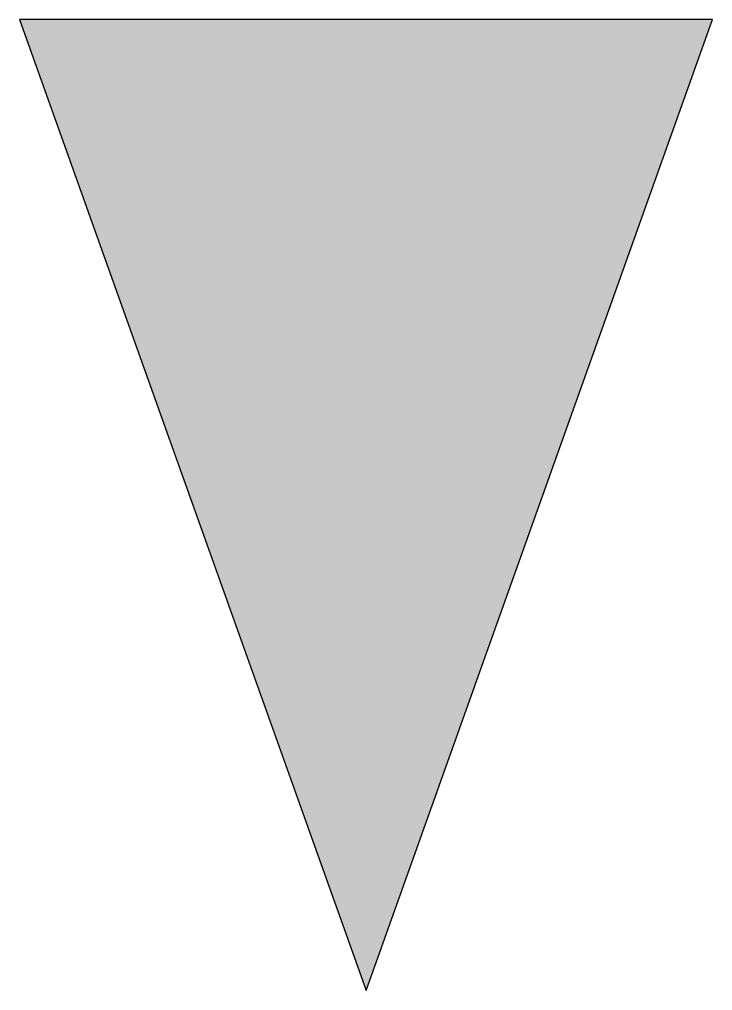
# Model space of a CAD drawing. Header units: metres. Extents: x 0 to 0.5, y -0.35 to 0.35.
import ezdxf

# ---------------------------------------------------------------- set-up
doc = ezdxf.new("R2010")
doc.units = ezdxf.units.M
doc.header["$LTSCALE"] = 0.2

msp = doc.modelspace()

# ---------------------------------------------------------------- hatches: boundary and pattern name
at = {"true_color": 0xfaf528}
msp.add_hatch(color=2, dxfattribs=at).paths.add_polyline_path([(0.5, 0.35), (0, 0.35), (0.25, -0.35)])

# ---------------------------------------------------------------- linework, layer by layer
at = {"color": 2, "true_color": 0xfaf528, "flags": 128}
msp.add_lwpolyline([(0.25, -0.35), (0.5, 0.35), (0, 0.35)], close=True, dxfattribs=at)

doc.saveas('drawing.dxf')
